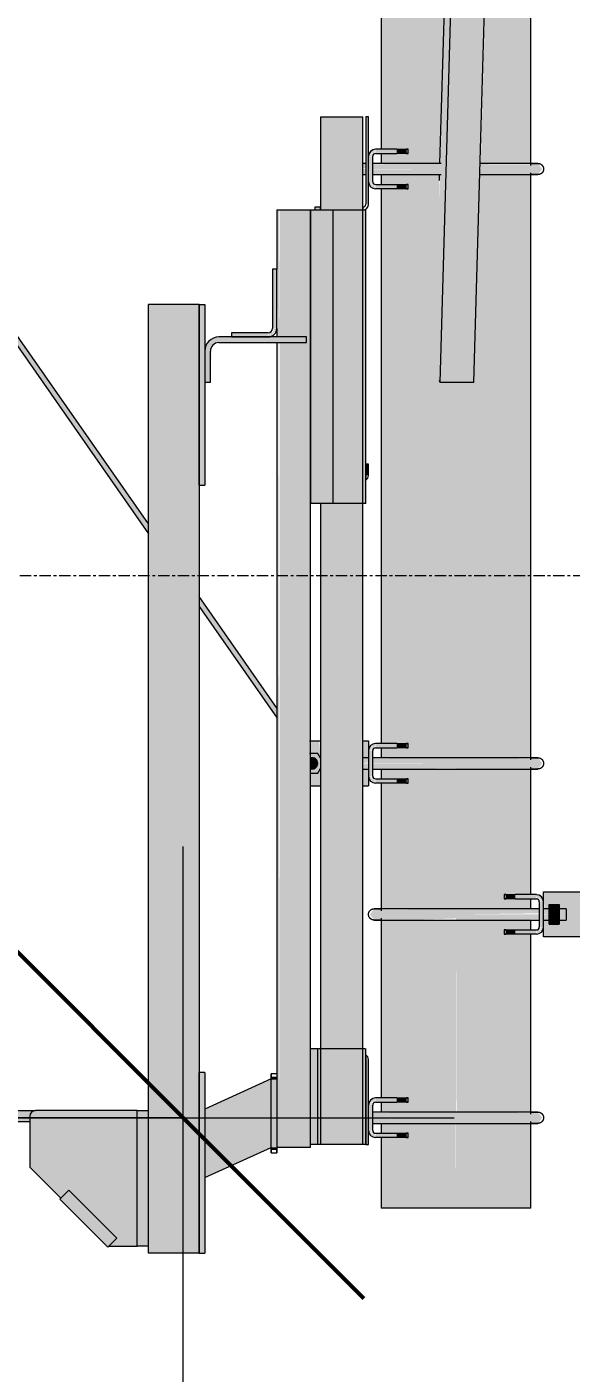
# Model space of a CAD drawing. Header units: inches. Extents: x -26493 to -10162, y -132 to 713.
# Drawn here: x -16314.5 to -16290.4, y 108.7 to 168.3 of the extents above; entities that cross this region are included whole.
import ezdxf

# ---------------------------------------------------------------- set-up
doc = ezdxf.new("R2010")
doc.units = ezdxf.units.IN
doc.header["$MEASUREMENT"] = 0
doc.linetypes.add('Grid Line 1_2_', pattern=[0.875, 0.5, -0.125, 0.125, -0.125])
for name, color, linetype, lineweight in [('A-ANNO-DIMS', 211, 'Continuous', 9), ('A-ANNO-DIMS-128', 211, 'Continuous', 9), ('A-FLOR-LEVL', 51, 'Continuous', 9), ('Q-SPCQ', 91, 'Continuous', 9)]:
    doc.layers.add(name, color=color, linetype=linetype, lineweight=lineweight)
doc.styles.add('Arial_2', font='arial.ttf', dxfattribs={"height": 11.802395})
doc.dimstyles.new('Linear_-_3_32__Arial', dxfattribs={"dimscale": 12, "dimtxt": 12, "dimasz": 1.333333, "dimexe": 1, "dimexo": 0.666667, "dimgap": 0.666667, "dimtad": 1, "dimdec": 0, "dimzin": 1, "dimdsep": 46, "dimlunit": 4, "dimtxsty": 'Arial_2', "dimblk1": 'OBLIQUE', "dimblk2": 'OBLIQUE', "dimsah": 1, "dimcen": 0.09, "dimdle": 1, "dimazin": 0, "dimtfac": 1, "dimtdec": 4, "dimtix": 1, "dimtmove": 0, "dimatfit": 3, "dimfxl": 1, "dimtvp": 1, "dimtfill": 1, "dimfrac": 2, "dimtolj": 1, "dimtzin": 0, "dimarcsym": 2})

# ---------------------------------------------------------------- blocks, each defined once
blk = doc.blocks.new('Basketball_Backstop-Performance_Sports_Systems-3103-Ceiling_Hung - 27_-0_ to 27_-11 7_8_-652462-Section 1')
at = {"layer": 'Q-SPCQ'}
h = blk.add_hatch(color=256, dxfattribs=at)
h.paths.add_polyline_path([(-21257.297, 116), (-21254.428, 116), (-21254.447, 119.75), (-21257.74, 119.75), (-21257.74, 119.312), (-21256.62, 119.312), (-21256.62, 119.125), (-21257.74, 119.125), (-21257.74, 116), (-21257.627, 116)], flags=0)
h.paths.add_polyline_path([(-21256.62, 120.25), (-21254.428, 120.25), (-21254.428, 128.759), (-21257.74, 128.75), (-21257.74, 120.875), (-21256.62, 120.875), (-21256.62, 120.687), (-21257.74, 120.687), (-21257.74, 120.25), (-21256.699, 120.25)], flags=0)
h.paths.add_polyline_path([(-21256.898, 129.222), (-21256.084, 129.245), (-21254.428, 129.25), (-21254.428, 135.437), (-21257.74, 135.437), (-21257.74, 135), (-21256.62, 135), (-21256.62, 134.812), (-21257.74, 134.812), (-21257.74, 129.241), (-21256.919, 129.223)], flags=0)
h.paths.add_polyline_path([(-21257.641, 135.937), (-21254.428, 135.937), (-21254.428, 152.543), (-21255.136, 152.543), (-21255.161, 152.633), (-21255.161, 161.75), (-21257.74, 161.75), (-21257.74, 161.312), (-21256.62, 161.312), (-21256.62, 161.125), (-21257.74, 161.125), (-21257.74, 136.562), (-21256.62, 136.562), (-21256.62, 136.375), (-21257.74, 136.375), (-21257.74, 135.937)], flags=0)
h.paths.add_polyline_path([(-21257.389, 162.25), (-21255.14, 162.25), (-21254.428, 187.186), (-21254.428, 224.759), (-21257.74, 224.75), (-21257.74, 162.875), (-21256.62, 162.875), (-21256.62, 162.687), (-21257.74, 162.687), (-21257.74, 162.25), (-21257.627, 162.25)], flags=0)
h.paths.add_polyline_path([(-21256.898, 225.222), (-21255.813, 225.244), (-21254.428, 225.25), (-21254.428, 281.375), (-21257.74, 281.375), (-21257.702, 225.241), (-21256.919, 225.223)], flags=0)
h = blk.add_hatch(color=256, dxfattribs=at)
h.paths.add_polyline_path([(-21254.428, 116), (-21251.115, 116), (-21251.118, 119.759), (-21253.57, 119.768), (-21254.428, 119.75), (-21254.428, 118.566)], flags=0)
h.paths.add_polyline_path([(-21251.957, 120.222), (-21251.115, 120.241), (-21251.124, 128.125), (-21252.236, 128.125), (-21252.224, 128.312), (-21251.115, 128.312), (-21251.124, 128.75), (-21254.428, 128.75), (-21254.406, 120.241), (-21252.086, 120.231)], flags=0)
h.paths.add_polyline_path([(-21254.428, 129.25), (-21251.115, 129.25), (-21251.125, 129.687), (-21252.236, 129.687), (-21252.224, 129.875), (-21251.115, 129.875), (-21251.129, 135.446), (-21253.57, 135.455), (-21254.428, 135.437), (-21254.428, 132.633)], flags=0)
h.paths.add_polyline_path([(-21251.957, 135.91), (-21251.115, 135.928), (-21251.147, 161.758), (-21253.379, 161.757), (-21253.642, 152.543), (-21254.428, 152.543), (-21254.428, 135.929), (-21252.086, 135.919)], flags=0)
h.paths.add_polyline_path([(-21251.957, 162.222), (-21251.115, 162.241), (-21251.115, 224.125), (-21251.598, 224.125), (-21253.333, 162.242), (-21252.086, 162.231)], flags=0)
h.paths.add_polyline_path([(-21254.428, 187.186), (-21253.355, 224.75), (-21254.428, 224.75), (-21254.428, 207.653)], flags=0)
h.paths.add_polyline_path([(-21251.593, 224.312), (-21251.115, 224.312), (-21251.115, 224.75), (-21251.58, 224.75)], flags=0)
h.paths.add_polyline_path([(-21251.566, 225.25), (-21251.115, 225.25), (-21251.115, 225.687), (-21251.553, 225.687), (-21251.559, 225.483)], flags=0)
h.paths.add_polyline_path([(-21254.428, 225.25), (-21253.341, 225.25), (-21251.807, 279.687), (-21251.865, 279.687), (-21251.865, 280.937), (-21252.294, 280.937), (-21252.294, 281.375), (-21254.428, 281.375), (-21254.428, 226.408)], flags=0)
h.paths.add_polyline_path([(-21251.19, 225.875), (-21251.115, 225.875), (-21251.115, 241.022), (-21251.548, 225.875), (-21251.228, 225.875)], flags=0)
for points in [[(-21253.642, 152.543), (-21249.976, 280.918), (-21250.992, 280.918), (-21251.049, 279.687), (-21251.505, 279.687), (-21255.136, 152.543)], [(-21255.136, 152.543), (-21251.541, 279.687), (-21251.786, 279.687), (-21255.161, 160.765), (-21255.161, 152.633)], [(-21258.57, 162.437), (-21258.57, 162.437), (-21258.585, 164.313)], [(-21256.803, 162.687), (-21256.62, 162.687), (-21256.62, 162.875), (-21257.053, 162.875), (-21257.053, 162.687), (-21256.923, 162.687)], [(-21251.937, 162), (-21250.612, 162), (-21250.765, 162.2), (-21253.366, 162.217), (-21253.333, 162), (-21252.224, 162)], [(-21250.796, 161.75), (-21250.765, 161.798), (-21250.612, 162), (-21253.372, 162), (-21253.379, 161.761), (-21251.557, 161.75), (-21250.842, 161.752)], [(-21256.803, 161.125), (-21256.62, 161.125), (-21256.62, 161.312), (-21257.053, 161.312), (-21257.053, 161.125), (-21256.923, 161.125)], [(-21260.99, 118.688), (-21260.99, 160.188), (-21262.24, 160.188), (-21262.24, 154.563), (-21261.053, 154.563), (-21261.053, 154.313), (-21262.24, 154.313), (-21262.24, 118.688), (-21261.907, 118.688)], [(-21260.99, 118.688), (-21260.865, 118.688), (-21260.902, 160.188), (-21260.99, 160.188), (-21260.99, 123.255)], [(-21260.74, 147.188), (-21260.615, 147.188), (-21260.615, 160.188), (-21260.865, 160.188), (-21260.832, 147.188), (-21260.792, 147.188)], [(-21259.865, 147.188), (-21259.865, 160.188), (-21260.615, 160.188), (-21260.615, 147.188)], [(-21259.865, 147.188), (-21259.49, 147.188), (-21259.49, 160.188), (-21259.865, 160.188), (-21259.865, 147.871)], [(-21265.803, 114), (-21265.803, 156), (-21268.053, 156), (-21268.053, 114), (-21266.749, 114)], [(-21265.803, 148), (-21265.553, 148), (-21265.553, 156), (-21265.803, 156), (-21265.803, 151.388)], [(-21265.553, 152.563), (-21265.303, 152.563), (-21265.253, 154.125), (-21265.115, 154.262), (-21264.928, 154.313), (-21261.053, 154.313), (-21261.053, 154.563), (-21265.09, 154.541), (-21265.37, 154.379), (-21265.532, 154.099), (-21265.553, 153.938), (-21265.553, 152.675)], [(-21258.303, 148.438), (-21258.303, 148.938), (-21258.428, 148.938), (-21258.428, 148.438)], [(-21256.803, 136.375), (-21256.62, 136.375), (-21256.62, 136.562), (-21257.053, 136.562), (-21257.053, 136.375), (-21256.923, 136.375)], [(-21260.55, 135.25), (-21260.428, 135.462), (-21260.437, 135.929), (-21260.55, 136.125), (-21260.865, 136.125), (-21260.865, 135.929), (-21260.678, 135.904), (-21260.561, 135.752), (-21260.586, 135.562), (-21260.738, 135.446), (-21260.865, 135.391), (-21260.865, 135.25)], [(-21260.738, 135.446), (-21260.586, 135.562), (-21260.586, 135.812), (-21260.738, 135.929), (-21260.865, 135.921), (-21260.865, 135.446)], [(-21251.046, 135.687), (-21250.612, 135.687), (-21250.765, 135.888), (-21253.333, 135.929), (-21254.428, 135.904), (-21254.428, 135.687), (-21251.072, 135.687)], [(-21250.796, 135.438), (-21250.765, 135.486), (-21250.612, 135.687), (-21254.428, 135.687), (-21254.428, 135.446), (-21251.039, 135.447), (-21250.842, 135.439)], [(-21256.803, 134.812), (-21256.62, 134.812), (-21256.62, 135), (-21257.053, 135), (-21257.053, 134.812), (-21256.923, 134.812)], [(-21247.382, 128), (-21247.178, 128), (-21247.178, 130), (-21250.553, 130), (-21250.512, 129.25), (-21250.303, 129.25), (-21250.303, 129.437), (-21249.865, 129.437), (-21249.865, 129.25), (-21249.553, 129.217), (-21249.553, 128.75), (-21249.865, 128.75), (-21249.865, 128.562), (-21250.303, 128.562), (-21250.303, 128.75), (-21250.553, 128.75), (-21250.553, 128), (-21249.553, 128)], [(-21252.156, 129.687), (-21251.803, 129.687), (-21251.803, 129.875), (-21252.236, 129.875), (-21252.224, 129.687)], [(-21249.865, 129), (-21249.865, 129.437), (-21250.303, 129.437), (-21250.303, 129)], [(-21255.753, 129), (-21254.428, 129), (-21254.428, 129.241), (-21258.091, 129.2), (-21258.244, 129), (-21256.336, 129)], [(-21258.06, 128.75), (-21256.535, 128.751), (-21254.428, 128.823), (-21254.428, 129), (-21258.244, 129), (-21258.091, 128.798), (-21258.014, 128.767)], [(-21249.865, 128.562), (-21249.865, 129), (-21250.303, 129), (-21250.303, 128.562)], [(-21252.156, 128.125), (-21251.803, 128.125), (-21251.803, 128.312), (-21252.236, 128.312), (-21252.224, 128.125)], [(-21260.553, 118.813), (-21260.553, 123.063), (-21260.865, 123.063), (-21260.865, 118.813)], [(-21260.517, 118.813), (-21259.49, 118.813), (-21259.49, 123.063), (-21260.517, 123.063), (-21260.553, 122.688), (-21260.553, 118.813)], [(-21258.464, 118.813), (-21258.428, 118.813), (-21258.464, 123.063), (-21259.49, 123.063), (-21259.486, 118.813), (-21258.57, 118.813)], [(-21258.428, 118.813), (-21258.303, 118.813), (-21258.303, 122.563), (-21258.428, 122.563), (-21258.428, 119.739)], [(-21265.803, 114), (-21265.553, 114), (-21265.553, 122), (-21265.803, 122), (-21265.803, 118.566)], [(-21265.553, 117.353), (-21262.615, 118.688), (-21262.615, 121.719), (-21265.553, 120.384), (-21265.553, 118.566)], [(-21262.615, 121.688), (-21262.365, 121.688), (-21262.365, 121.813), (-21262.615, 121.813), (-21262.615, 121.752)], [(-21262.365, 118.688), (-21262.393, 121.688), (-21262.615, 121.688), (-21262.615, 118.688)], [(-21256.803, 120.687), (-21256.62, 120.687), (-21256.62, 120.875), (-21257.053, 120.875), (-21257.053, 120.687), (-21256.923, 120.687)], [(-21273.553, 119.812), (-21273.303, 119.812), (-21273.303, 120.062), (-21273.053, 120.312), (-21274.074, 120.257), (-21274.074, 119.812), (-21273.771, 119.812)], [(-21269.449, 114.312), (-21268.553, 114.312), (-21268.553, 120.312), (-21273.118, 120.304), (-21273.303, 120.062), (-21273.303, 117.812), (-21271.924, 116.434), (-21271.571, 116.787), (-21269.449, 114.666), (-21269.803, 114.312)], [(-21268.553, 114.312), (-21268.053, 114.312), (-21268.053, 120.312), (-21268.553, 120.312), (-21268.553, 115.5)], [(-21258.115, 120), (-21254.428, 120), (-21254.428, 120.25), (-21258.115, 120.207), (-21258.115, 120.049)], [(-21254.428, 119.75), (-21254.428, 120), (-21258.115, 119.984), (-21258.115, 119.75), (-21257.066, 119.75)], [(-21253.938, 120), (-21250.612, 120), (-21250.765, 120.2), (-21253.333, 120.242), (-21254.428, 120.217), (-21254.428, 120)], [(-21250.796, 119.75), (-21250.765, 119.798), (-21250.612, 120), (-21254.428, 120), (-21254.428, 119.759), (-21251.039, 119.759), (-21250.842, 119.752)], [(-21256.803, 119.125), (-21256.62, 119.125), (-21256.62, 119.312), (-21257.053, 119.312), (-21257.053, 119.125), (-21256.923, 119.125)], [(-21262.365, 118.563), (-21262.365, 118.688), (-21262.615, 118.688), (-21262.615, 118.563)], [(-21269.847, 114.268), (-21269.449, 114.666), (-21271.59, 116.767), (-21271.968, 116.39), (-21271.59, 116.012)]]:
    blk.add_hatch(color=256, dxfattribs=at).paths.add_polyline_path(points, flags=0)
h = blk.add_hatch(color=256, dxfattribs=at)
h.paths.add_polyline_path([(-21262.365, 137.708), (-21262.365, 138.144), (-21265.803, 143.001), (-21265.803, 142.632), (-21265.369, 142.01)], flags=0)
h.paths.add_polyline_path([(-21268.053, 145.856), (-21268.053, 146.292), (-21311.662, 208.704), (-21311.822, 208.559), (-21271.59, 150.924)], flags=0)
h.paths.add_polyline_path([(-21312.678, 209.967), (-21312.595, 210.103), (-21312.628, 210.052), (-21312.676, 209.97)], flags=0)
h = blk.add_hatch(color=256, dxfattribs=at)
h.paths.add_polyline_path([(-21260.553, 160.188), (-21260.428, 160.188), (-21260.428, 160.313), (-21260.678, 160.313), (-21260.678, 160.188), (-21260.615, 160.188)], flags=0)
h.paths.add_polyline_path([(-21258.428, 160.438), (-21258.303, 160.438), (-21258.303, 164.313), (-21258.428, 164.313), (-21258.428, 160.765)], flags=0)
h = blk.add_hatch(color=256, dxfattribs=at)
h.paths.add_polyline_path([(-21259.49, 123.063), (-21259.49, 147.188), (-21260.428, 147.188), (-21260.396, 123.063), (-21259.513, 123.063)], flags=0)
h.paths.add_polyline_path([(-21260.396, 164.313), (-21260.428, 164.313), (-21260.424, 160.765)], flags=0)
h.paths.add_polyline_path([(-21259.711, 160.188), (-21259.49, 160.188), (-21259.49, 164.313), (-21260.396, 164.313), (-21260.387, 160.188), (-21259.733, 160.188)], flags=0)
h = blk.add_hatch(color=256, dxfattribs=at)
h.paths.add_polyline_path([(-21259.49, 123.063), (-21258.553, 123.063), (-21258.585, 147.188), (-21259.49, 147.188), (-21259.49, 123.255)], flags=0)
h.paths.add_polyline_path([(-21259.49, 160.188), (-21258.553, 160.188), (-21258.585, 164.313), (-21259.49, 164.313), (-21259.49, 160.765)], flags=0)
h = blk.add_hatch(color=256, dxfattribs=at)
h.paths.add_polyline_path([(-21257.99, 161.125), (-21258.023, 161.317), (-21258.071, 161.136)], flags=0)
h.paths.add_polyline_path([(-21257.053, 161.125), (-21257.066, 161.312), (-21257.99, 161.312), (-21257.99, 161.125), (-21257.066, 161.125)], flags=0)
h.paths.add_polyline_path([(-21258.292, 161.357), (-21258.111, 161.405), (-21258.303, 161.437)], flags=0)
h.paths.add_polyline_path([(-21258.261, 161.281), (-21258.099, 161.375), (-21258.292, 161.357)], flags=0)
h.paths.add_polyline_path([(-21258.211, 161.217), (-21258.079, 161.349), (-21258.261, 161.281)], flags=0)
h.paths.add_polyline_path([(-21258.071, 161.136), (-21258.053, 161.329), (-21258.211, 161.217), (-21258.147, 161.167)], flags=0)
h.paths.add_polyline_path([(-21258.303, 162.562), (-21258.111, 162.595), (-21258.292, 162.643)], flags=0)
h.paths.add_polyline_path([(-21258.303, 161.437), (-21258.115, 161.437), (-21258.115, 162.562), (-21258.303, 162.562)], flags=0)
h.paths.add_polyline_path([(-21258.099, 162.625), (-21258.261, 162.719), (-21258.292, 162.643)], flags=0)
h.paths.add_polyline_path([(-21258.079, 162.651), (-21258.211, 162.783), (-21258.261, 162.719)], flags=0)
h.paths.add_polyline_path([(-21258.071, 162.864), (-21258.023, 162.683), (-21257.99, 162.875)], flags=0)
h.paths.add_polyline_path([(-21258.053, 162.671), (-21258.071, 162.864), (-21258.211, 162.783)], flags=0)
h.paths.add_polyline_path([(-21257.066, 162.687), (-21257.053, 162.687), (-21257.066, 162.875), (-21257.99, 162.875), (-21257.99, 162.687)], flags=0)
h = blk.add_hatch(color=256, dxfattribs=at)
h.paths.add_polyline_path([(-21255.102, 162), (-21255.136, 162.25), (-21258.115, 162.207), (-21258.115, 162), (-21255.136, 162)], flags=0)
h.paths.add_polyline_path([(-21258.553, 162), (-21258.428, 162.053), (-21258.428, 162.25), (-21258.553, 162.21), (-21258.553, 162.055)], flags=0)
h = blk.add_hatch(color=256, dxfattribs=at)
h.paths.add_polyline_path([(-21255.125, 161.75), (-21255.105, 161.875), (-21255.136, 162), (-21258.115, 161.984), (-21258.115, 161.75), (-21255.136, 161.75)], flags=0)
h.paths.add_polyline_path([(-21258.428, 161.75), (-21258.428, 162), (-21258.553, 161.99), (-21258.553, 161.75)], flags=0)
h = blk.add_hatch(color=256, dxfattribs=at)
h.paths.add_polyline_path([(-21262.24, 118.688), (-21262.299, 154.313), (-21262.365, 154.313), (-21262.329, 118.688), (-21262.273, 118.688)], flags=0)
h.paths.add_polyline_path([(-21262.299, 154.563), (-21262.24, 154.563), (-21262.273, 160.188), (-21262.365, 160.188), (-21262.325, 154.563), (-21262.303, 154.563)], flags=0)
h = blk.add_hatch(color=256, dxfattribs=at)
h.paths.add_polyline_path([(-21258.464, 147.188), (-21258.428, 147.188), (-21258.428, 148.221)], flags=0)
h.paths.add_polyline_path([(-21259.49, 147.188), (-21258.464, 147.188), (-21258.428, 149.043), (-21258.464, 160.188), (-21259.49, 160.188), (-21259.49, 147.871)], flags=0)
h = blk.add_hatch(color=256, dxfattribs=at)
h.paths.add_polyline_path([(-21262.416, 154.75), (-21262.378, 154.84), (-21262.578, 154.844)], flags=0)
h.paths.add_polyline_path([(-21262.475, 154.672), (-21262.416, 154.75), (-21262.608, 154.805)], flags=0)
h.paths.add_polyline_path([(-21262.643, 154.575), (-21262.475, 154.672), (-21262.647, 154.775)], flags=0)
h.paths.add_polyline_path([(-21262.74, 154.563), (-21262.643, 154.575), (-21262.692, 154.756)], flags=0)
h.paths.add_polyline_path([(-21264.365, 154.563), (-21262.74, 154.563), (-21262.74, 154.75), (-21264.365, 154.75)], flags=0)
h.paths.add_polyline_path([(-21262.378, 154.84), (-21262.365, 154.938), (-21262.559, 154.889)], flags=0)
h.paths.add_polyline_path([(-21262.365, 154.938), (-21262.365, 157.563), (-21262.553, 157.563), (-21262.553, 154.938)], flags=0)
h = blk.add_hatch(color=256, dxfattribs=at)
h.paths.add_polyline_path([(-21260.55, 134.687), (-21260.428, 134.687), (-21260.442, 135.437), (-21260.586, 135.25), (-21260.865, 135.25), (-21260.865, 134.687), (-21260.586, 134.687)], flags=0)
h.paths.add_polyline_path([(-21258.553, 134.687), (-21258.303, 134.687), (-21258.303, 135.437), (-21258.553, 135.437), (-21258.553, 135.044)], flags=0)
h.paths.add_polyline_path([(-21260.586, 135.562), (-21260.561, 135.752), (-21260.586, 135.687), (-21260.586, 135.617)], flags=0)
h.paths.add_polyline_path([(-21260.428, 135.913), (-21260.485, 136.687), (-21260.865, 136.687), (-21260.865, 136.125), (-21260.55, 136.125), (-21260.442, 135.937)], flags=0)
h.paths.add_polyline_path([(-21258.303, 135.937), (-21258.303, 136.687), (-21258.553, 136.687), (-21258.553, 135.937)], flags=0)
h = blk.add_hatch(color=256, dxfattribs=at)
h.paths.add_polyline_path([(-21257.99, 134.812), (-21258.023, 135.004), (-21258.071, 134.823)], flags=0)
h.paths.add_polyline_path([(-21257.053, 134.812), (-21257.066, 135), (-21257.99, 135), (-21257.99, 134.812), (-21257.066, 134.812)], flags=0)
h.paths.add_polyline_path([(-21258.292, 135.044), (-21258.111, 135.093), (-21258.303, 135.125)], flags=0)
h.paths.add_polyline_path([(-21258.261, 134.969), (-21258.099, 135.062), (-21258.292, 135.044)], flags=0)
h.paths.add_polyline_path([(-21258.211, 134.904), (-21258.079, 135.037), (-21258.261, 134.969)], flags=0)
h.paths.add_polyline_path([(-21258.071, 134.823), (-21258.053, 135.017), (-21258.211, 134.904), (-21258.147, 134.854)], flags=0)
h.paths.add_polyline_path([(-21258.303, 136.25), (-21258.111, 136.282), (-21258.292, 136.331)], flags=0)
h.paths.add_polyline_path([(-21258.303, 135.125), (-21258.115, 135.125), (-21258.115, 136.25), (-21258.303, 136.25)], flags=0)
h.paths.add_polyline_path([(-21258.099, 136.312), (-21258.261, 136.406), (-21258.292, 136.331)], flags=0)
h.paths.add_polyline_path([(-21258.079, 136.338), (-21258.211, 136.471), (-21258.261, 136.406)], flags=0)
h.paths.add_polyline_path([(-21258.071, 136.552), (-21258.023, 136.371), (-21257.99, 136.562)], flags=0)
h.paths.add_polyline_path([(-21258.053, 136.358), (-21258.071, 136.552), (-21258.211, 136.471)], flags=0)
h.paths.add_polyline_path([(-21257.053, 136.375), (-21257.066, 136.562), (-21257.99, 136.562), (-21257.99, 136.375), (-21257.066, 136.375)], flags=0)
h = blk.add_hatch(color=256, dxfattribs=at)
h.paths.add_polyline_path([(-21258.553, 135.687), (-21258.303, 135.739), (-21258.303, 135.937), (-21258.553, 135.898), (-21258.553, 135.742)], flags=0)
h.paths.add_polyline_path([(-21257.066, 135.687), (-21254.428, 135.687), (-21254.428, 135.937), (-21258.115, 135.894), (-21258.115, 135.687)], flags=0)
h = blk.add_hatch(color=256, dxfattribs=at)
h.paths.add_polyline_path([(-21258.553, 135.437), (-21258.303, 135.471), (-21258.303, 135.687), (-21258.553, 135.678), (-21258.553, 135.445)], flags=0)
h.paths.add_polyline_path([(-21257.066, 135.437), (-21254.428, 135.471), (-21254.428, 135.687), (-21258.115, 135.672), (-21258.115, 135.437)], flags=0)
h = blk.add_hatch(color=256, dxfattribs=at)
h.paths.add_polyline_path([(-21250.865, 128.125), (-21250.784, 128.136), (-21250.833, 128.317)], flags=0)
h.paths.add_polyline_path([(-21250.865, 128.125), (-21250.865, 128.312), (-21251.803, 128.312), (-21251.803, 128.125)], flags=0)
h.paths.add_polyline_path([(-21250.563, 128.357), (-21250.553, 128.437), (-21250.745, 128.405)], flags=0)
h.paths.add_polyline_path([(-21250.595, 128.281), (-21250.563, 128.357), (-21250.757, 128.375)], flags=0)
h.paths.add_polyline_path([(-21250.644, 128.217), (-21250.595, 128.281), (-21250.777, 128.349)], flags=0)
h.paths.add_polyline_path([(-21250.784, 128.136), (-21250.644, 128.217), (-21250.803, 128.329)], flags=0)
h.paths.add_polyline_path([(-21250.553, 129.562), (-21250.563, 129.643), (-21250.745, 129.595)], flags=0)
h.paths.add_polyline_path([(-21250.74, 128.437), (-21250.553, 128.437), (-21250.553, 129.562), (-21250.74, 129.562)], flags=0)
h.paths.add_polyline_path([(-21250.757, 129.625), (-21250.563, 129.643), (-21250.595, 129.719)], flags=0)
h.paths.add_polyline_path([(-21250.777, 129.651), (-21250.595, 129.719), (-21250.644, 129.783)], flags=0)
h.paths.add_polyline_path([(-21250.784, 129.864), (-21250.865, 129.875), (-21250.833, 129.683)], flags=0)
h.paths.add_polyline_path([(-21250.803, 129.671), (-21250.644, 129.783), (-21250.784, 129.864)], flags=0)
h.paths.add_polyline_path([(-21250.865, 129.687), (-21250.865, 129.875), (-21251.803, 129.875), (-21251.803, 129.687)], flags=0)
h = blk.add_hatch(color=256, dxfattribs=at)
h.paths.add_polyline_path([(-21254.428, 129), (-21250.74, 129.049), (-21250.74, 129.25), (-21254.428, 129.217), (-21254.428, 129.065)], flags=0)
h.paths.add_polyline_path([(-21249.865, 129), (-21249.553, 129), (-21249.553, 129.25), (-21249.865, 129.214), (-21249.865, 129.061)], flags=0)
h.paths.add_polyline_path([(-21250.303, 129), (-21250.303, 129.25), (-21250.553, 129.208), (-21250.553, 129)], flags=0)
h = blk.add_hatch(color=256, dxfattribs=at)
h.paths.add_polyline_path([(-21250.303, 128.75), (-21250.303, 129), (-21250.553, 128.987), (-21250.553, 128.75)], flags=0)
h.paths.add_polyline_path([(-21249.803, 128.75), (-21249.553, 128.783), (-21249.553, 129), (-21249.865, 128.996), (-21249.865, 128.75)], flags=0)
h.paths.add_polyline_path([(-21252.224, 128.75), (-21250.74, 128.783), (-21250.74, 129), (-21254.428, 129), (-21254.428, 128.75)], flags=0)
h = blk.add_hatch(color=256, dxfattribs=at)
h.paths.add_polyline_path([(-21257.99, 119.125), (-21257.053, 119.125), (-21257.066, 119.312), (-21257.99, 119.312)], flags=0)
h.paths.add_polyline_path([(-21257.99, 119.125), (-21258.023, 119.317), (-21258.071, 119.136)], flags=0)
h.paths.add_polyline_path([(-21258.292, 119.357), (-21258.111, 119.405), (-21258.303, 119.437)], flags=0)
h.paths.add_polyline_path([(-21258.261, 119.281), (-21258.099, 119.375), (-21258.276, 119.317)], flags=0)
h.paths.add_polyline_path([(-21258.211, 119.217), (-21258.079, 119.349), (-21258.261, 119.281)], flags=0)
h.paths.add_polyline_path([(-21258.071, 119.136), (-21258.053, 119.329), (-21258.211, 119.217), (-21258.147, 119.167)], flags=0)
h.paths.add_polyline_path([(-21258.303, 120.562), (-21258.111, 120.595), (-21258.292, 120.643)], flags=0)
h.paths.add_polyline_path([(-21258.303, 119.437), (-21258.115, 119.437), (-21258.115, 120.562), (-21258.303, 120.562), (-21258.303, 119.739)], flags=0)
h.paths.add_polyline_path([(-21258.099, 120.625), (-21258.276, 120.683), (-21258.276, 120.642)], flags=0)
h.paths.add_polyline_path([(-21258.079, 120.651), (-21258.211, 120.783), (-21258.261, 120.719)], flags=0)
h.paths.add_polyline_path([(-21258.071, 120.864), (-21258.023, 120.683), (-21257.99, 120.875)], flags=0)
h.paths.add_polyline_path([(-21258.053, 120.671), (-21258.071, 120.864), (-21258.211, 120.783)], flags=0)
h.paths.add_polyline_path([(-21257.99, 120.687), (-21257.053, 120.687), (-21257.066, 120.875), (-21257.99, 120.875)], flags=0)
for p, q in [((-21253.642, 152.543), (-21249.976, 280.918)), ((-21255.14, 162.241), (-21251.786, 279.687)), ((-21255.136, 152.543), (-21251.505, 279.687)), ((-21257.74, 224.828), (-21257.74, 162.875)), ((-21251.115, 162.161), (-21251.115, 224.125)), ((-21311.842, 208.589), (-21268.053, 145.856)), ((-21268.053, 146.292), (-21311.631, 208.723)), ((-21260.428, 164.313), (-21260.428, 160.188)), ((-21260.428, 164.313), (-21259.49, 164.313)), ((-21259.49, 164.313), (-21258.553, 164.313)), ((-21258.553, 118.813), (-21258.553, 164.313)), ((-21258.303, 164.313), (-21258.428, 164.313)), ((-21258.428, 164.313), (-21258.428, 160.438)), ((-21258.303, 160.438), (-21258.303, 164.313)), ((-21257.053, 162.875), (-21257.99, 162.875)), ((-21257.053, 162.875), (-21256.553, 162.875)), ((-21256.553, 162.875), (-21256.627, 162.875)), ((-21256.553, 162.687), (-21256.553, 162.875)), ((-21256.553, 162.687), (-21256.553, 162.875)), ((-21258.428, 162.25), (-21258.553, 162.25)), ((-21258.115, 161.437), (-21258.115, 162.562)), ((-21255.08, 162.25), (-21258.115, 162.25)), ((-21257.99, 162.687), (-21257.053, 162.687)), ((-21257.74, 162.687), (-21257.74, 162.233)), ((-21256.553, 162.687), (-21257.053, 162.687)), ((-21256.627, 162.687), (-21256.553, 162.687)), ((-21258.565, 161.75), (-21258.428, 161.75)), ((-21258.115, 161.75), (-21255.08, 161.75)), ((-21257.74, 161.759), (-21257.74, 161.312)), ((-21255.161, 161.497), (-21255.154, 161.762)), ((-21251.115, 135.849), (-21251.115, 161.828)), ((-21257.99, 161.312), (-21257.053, 161.312)), ((-21257.053, 161.125), (-21257.99, 161.125)), ((-21257.74, 161.125), (-21257.74, 136.562)), ((-21257.053, 161.312), (-21256.553, 161.312)), ((-21256.553, 161.125), (-21257.053, 161.125)), ((-21256.553, 161.312), (-21256.627, 161.312)), ((-21256.627, 161.125), (-21256.553, 161.125)), ((-21256.553, 161.125), (-21256.553, 161.312)), ((-21256.553, 161.125), (-21256.553, 161.312)), ((-21262.365, 160.188), (-21262.365, 157.563)), ((-21262.365, 160.188), (-21262.24, 160.188)), ((-21262.24, 160.188), (-21260.99, 160.188)), ((-21260.99, 160.188), (-21260.865, 160.188)), ((-21260.865, 160.188), (-21260.865, 147.188)), ((-21260.865, 160.188), (-21260.615, 160.188)), ((-21260.865, 123.063), (-21260.865, 160.188)), ((-21260.678, 160.313), (-21260.678, 160.188)), ((-21260.428, 160.313), (-21260.678, 160.313)), ((-21260.615, 160.188), (-21259.865, 160.188)), ((-21260.428, 160.188), (-21260.428, 160.313)), ((-21259.869, 160.188), (-21259.49, 160.188)), ((-21259.865, 147.188), (-21259.865, 160.188)), ((-21259.49, 160.188), (-21258.428, 160.188)), ((-21258.553, 160.313), (-21258.553, 160.188)), ((-21258.553, 160.188), (-21258.553, 160.313)), ((-21258.428, 147.188), (-21258.428, 160.188)), ((-21262.365, 157.563), (-21262.553, 157.563)), ((-21262.553, 157.563), (-21262.553, 154.938)), ((-21262.365, 154.938), (-21262.365, 157.563)), ((-21268.053, 114), (-21268.053, 156)), ((-21265.803, 156), (-21268.053, 156)), ((-21265.803, 156), (-21265.803, 114)), ((-21265.803, 148), (-21265.803, 156)), ((-21265.803, 156), (-21265.553, 156)), ((-21265.553, 156), (-21265.553, 148)), ((-21261.053, 154.563), (-21264.928, 154.563)), ((-21262.74, 154.75), (-21264.365, 154.75)), ((-21264.365, 154.75), (-21264.365, 154.563)), ((-21264.365, 154.563), (-21262.74, 154.563)), ((-21262.365, 154.938), (-21262.365, 154.563)), ((-21261.053, 154.313), (-21261.053, 154.563)), ((-21265.303, 152.563), (-21265.303, 153.938)), ((-21264.928, 154.313), (-21261.053, 154.313)), ((-21262.365, 154.313), (-21262.365, 118.688)), ((-21255.136, 152.543), (-21255.161, 152.633)), ((-21265.553, 152.563), (-21265.303, 152.563)), ((-21253.642, 152.543), (-21255.136, 152.543)), ((-21258.303, 148.938), (-21258.428, 148.938)), ((-21258.428, 148.938), (-21258.428, 148.438)), ((-21258.428, 148.221), (-21258.428, 148.438)), ((-21258.428, 148.438), (-21258.428, 148.221)), ((-21258.303, 148.438), (-21258.303, 148.938)), ((-21265.803, 148), (-21265.553, 148)), ((-21260.615, 147.188), (-21260.865, 147.188)), ((-21259.865, 147.188), (-21260.615, 147.188)), ((-21260.428, 147.188), (-21260.428, 118.813)), ((-21259.49, 147.188), (-21259.869, 147.188)), ((-21258.428, 147.188), (-21259.49, 147.188)), ((-21262.349, 138.12), (-21265.803, 143.069)), ((-21265.803, 142.632), (-21262.349, 137.684)), ((-21260.913, 136.687), (-21260.428, 136.687)), ((-21258.553, 136.687), (-21258.303, 136.687)), ((-21258.303, 136.687), (-21258.303, 136.25)), ((-21257.053, 136.562), (-21257.99, 136.562)), ((-21257.053, 136.562), (-21256.553, 136.562)), ((-21256.553, 136.562), (-21256.627, 136.562)), ((-21256.553, 136.375), (-21256.553, 136.562)), ((-21256.553, 136.375), (-21256.553, 136.562)), ((-21260.55, 136.125), (-21260.913, 136.125)), ((-21260.428, 135.913), (-21260.55, 136.125)), ((-21258.303, 135.937), (-21258.553, 135.937)), ((-21258.303, 136.25), (-21258.303, 135.125)), ((-21258.115, 135.125), (-21258.115, 136.25)), ((-21254.428, 135.937), (-21258.115, 135.937)), ((-21257.99, 136.375), (-21257.053, 136.375)), ((-21257.74, 136.375), (-21257.74, 135.921)), ((-21256.553, 136.375), (-21257.053, 136.375)), ((-21256.627, 136.375), (-21256.553, 136.375)), ((-21260.55, 135.25), (-21260.428, 135.462)), ((-21258.553, 135.437), (-21258.303, 135.437)), ((-21258.115, 135.437), (-21254.428, 135.437)), ((-21257.74, 135.446), (-21257.74, 135)), ((-21251.115, 129.875), (-21251.115, 135.515)), ((-21260.89, 135.25), (-21260.55, 135.25)), ((-21258.303, 135.125), (-21258.303, 134.687)), ((-21257.99, 135), (-21257.053, 135)), ((-21257.053, 134.812), (-21257.99, 134.812)), ((-21257.74, 134.812), (-21257.74, 129.161)), ((-21257.053, 135), (-21256.553, 135)), ((-21256.553, 134.812), (-21257.053, 134.812)), ((-21256.553, 135), (-21256.627, 135)), ((-21256.627, 134.812), (-21256.553, 134.812)), ((-21256.553, 134.812), (-21256.553, 135)), ((-21256.553, 134.812), (-21256.553, 135)), ((-21260.89, 134.687), (-21260.428, 134.687)), ((-21258.553, 134.687), (-21258.303, 134.687)), ((-21250.553, 129.562), (-21250.553, 130)), ((-21250.553, 130), (-21247.178, 130)), ((-21252.303, 129.875), (-21252.303, 129.687)), ((-21252.228, 129.875), (-21252.303, 129.875)), ((-21252.303, 129.875), (-21251.803, 129.875)), ((-21252.303, 129.875), (-21252.303, 129.687)), ((-21251.803, 129.687), (-21252.303, 129.687)), ((-21252.303, 129.687), (-21252.228, 129.687)), ((-21250.865, 129.875), (-21251.803, 129.875)), ((-21251.803, 129.687), (-21250.865, 129.687)), ((-21251.115, 129.233), (-21251.115, 129.687)), ((-21250.74, 129.562), (-21250.74, 128.437)), ((-21250.553, 128.437), (-21250.553, 129.562)), ((-21250.303, 129), (-21250.303, 129.437)), ((-21250.303, 129.437), (-21249.865, 129.437)), ((-21249.865, 129.437), (-21249.865, 129)), ((-21257.74, 128.828), (-21257.74, 120.911)), ((-21250.74, 129.25), (-21254.428, 129.25)), ((-21254.428, 128.75), (-21250.74, 128.75)), ((-21251.115, 128.312), (-21251.115, 128.759)), ((-21249.553, 129.25), (-21250.553, 129.25)), ((-21250.553, 128.75), (-21249.553, 128.75)), ((-21250.303, 128.562), (-21250.303, 129)), ((-21249.865, 129), (-21250.303, 129)), ((-21249.865, 129), (-21249.865, 128.562)), ((-21249.553, 129.25), (-21249.553, 129)), ((-21249.553, 129), (-21249.553, 128.75)), ((-21252.303, 128.312), (-21252.303, 128.125)), ((-21252.228, 128.312), (-21252.303, 128.312)), ((-21252.303, 128.312), (-21251.803, 128.312)), ((-21252.303, 128.312), (-21252.303, 128.125)), ((-21251.803, 128.312), (-21250.865, 128.312)), ((-21250.553, 128), (-21250.553, 128.437)), ((-21250.303, 128.562), (-21249.865, 128.562)), ((-21251.803, 128.125), (-21252.303, 128.125)), ((-21252.303, 128.125), (-21252.228, 128.125)), ((-21250.865, 128.125), (-21251.803, 128.125)), ((-21251.115, 120.161), (-21251.115, 128.125)), ((-21247.178, 128), (-21250.553, 128)), ((-21260.865, 123.063), (-21260.553, 123.063)), ((-21260.865, 118.813), (-21260.865, 123.063)), ((-21260.553, 118.813), (-21260.553, 123.063)), ((-21260.517, 123.063), (-21259.49, 123.063)), ((-21260.517, 123.063), (-21260.517, 123.063)), ((-21259.49, 123.063), (-21258.464, 123.063)), ((-21258.464, 123.063), (-21258.464, 123.063)), ((-21258.428, 118.813), (-21258.428, 123.063)), ((-21258.428, 122.779), (-21258.428, 123.063)), ((-21258.428, 122.779), (-21258.428, 122.563)), ((-21258.428, 122.563), (-21258.428, 122.779)), ((-21258.428, 122.563), (-21258.428, 118.813)), ((-21258.303, 118.813), (-21258.303, 122.563)), ((-21265.803, 114), (-21265.803, 122)), ((-21265.553, 122), (-21265.803, 122)), ((-21265.553, 122), (-21265.553, 114)), ((-21262.615, 121.719), (-21265.553, 120.384)), ((-21262.365, 121.938), (-21262.615, 121.938)), ((-21262.615, 121.938), (-21262.615, 121.813)), ((-21262.615, 121.688), (-21262.615, 121.938)), ((-21262.615, 118.688), (-21262.615, 121.688)), ((-21258.115, 119.437), (-21258.115, 120.562)), ((-21257.053, 120.875), (-21257.99, 120.875)), ((-21257.99, 120.687), (-21257.053, 120.687)), ((-21257.74, 120.687), (-21257.74, 120.233)), ((-21257.053, 120.875), (-21256.553, 120.875)), ((-21256.553, 120.687), (-21257.053, 120.687)), ((-21256.553, 120.875), (-21256.627, 120.875)), ((-21256.627, 120.687), (-21256.553, 120.687)), ((-21256.553, 120.687), (-21256.553, 120.875)), ((-21256.553, 120.687), (-21256.553, 120.875)), ((-21274.074, 120.312), (-21273.053, 120.312)), ((-21273.303, 119.812), (-21274.074, 119.812)), ((-21273.303, 120.062), (-21273.303, 117.812)), ((-21268.553, 120.312), (-21273.053, 120.312)), ((-21268.553, 120.312), (-21268.053, 120.312)), ((-21268.553, 114.312), (-21268.553, 120.312)), ((-21254.428, 120.25), (-21258.115, 120.25)), ((-21251.115, 116), (-21251.115, 119.828)), ((-21258.115, 119.75), (-21254.428, 119.75)), ((-21257.99, 119.312), (-21257.053, 119.312)), ((-21257.74, 119.759), (-21257.74, 119.312)), ((-21257.053, 119.312), (-21256.553, 119.312)), ((-21256.553, 119.312), (-21256.627, 119.312)), ((-21256.553, 119.125), (-21256.553, 119.312)), ((-21256.553, 119.125), (-21256.553, 119.312)), ((-21265.553, 117.353), (-21262.615, 118.688)), ((-21262.615, 118.438), (-21262.615, 118.688)), ((-21262.365, 118.688), (-21262.365, 118.438)), ((-21262.24, 118.688), (-21262.365, 118.688)), ((-21260.99, 118.688), (-21262.24, 118.688)), ((-21260.865, 118.688), (-21260.99, 118.688)), ((-21260.553, 118.813), (-21260.865, 118.813)), ((-21260.865, 118.688), (-21260.865, 118.813)), ((-21259.49, 118.813), (-21260.553, 118.813)), ((-21258.428, 118.813), (-21259.49, 118.813)), ((-21258.428, 118.813), (-21258.303, 118.813)), ((-21257.053, 119.125), (-21257.99, 119.125)), ((-21257.74, 119.125), (-21257.74, 116)), ((-21256.553, 119.125), (-21257.053, 119.125)), ((-21256.627, 119.125), (-21256.553, 119.125)), ((-21262.615, 118.563), (-21262.615, 118.438)), ((-21262.615, 118.438), (-21262.365, 118.438)), ((-21262.365, 118.438), (-21262.365, 118.563)), ((-21273.303, 117.812), (-21271.924, 116.434)), ((-21271.968, 116.39), (-21271.571, 116.787)), ((-21271.968, 116.39), (-21269.847, 114.268)), ((-21271.571, 116.787), (-21269.449, 114.666)), ((-21254.428, 116), (-21257.74, 116)), ((-21251.115, 116), (-21254.428, 116)), ((-21269.449, 114.666), (-21269.847, 114.268)), ((-21269.803, 114.312), (-21268.553, 114.312)), ((-21268.053, 114.312), (-21268.553, 114.312)), ((-21265.803, 114), (-21268.053, 114)), ((-21265.803, 114), (-21265.553, 114))]:
    blk.add_line(p, q, dxfattribs=at)
at = {"layer": 'Q-SPCQ', "flags": 128}
for points in [[(-21250.803, 162.25), (-21250.806, 162.25), (-21250.814, 162.25), (-21250.829, 162.25), (-21250.849, 162.25), (-21250.875, 162.25), (-21250.907, 162.25), (-21250.944, 162.25), (-21250.987, 162.25), (-21251.035, 162.25), (-21251.089, 162.25), (-21251.148, 162.25), (-21251.212, 162.25), (-21251.282, 162.25), (-21251.357, 162.25), (-21251.436, 162.25), (-21251.52, 162.25), (-21251.609, 162.25), (-21251.703, 162.25), (-21251.8, 162.25), (-21251.902, 162.25), (-21252.008, 162.25), (-21252.118, 162.25), (-21252.232, 162.25), (-21252.349, 162.25), (-21252.469, 162.25), (-21252.593, 162.25), (-21252.719, 162.25), (-21252.848, 162.25), (-21252.98, 162.25), (-21253.114, 162.25), (-21253.25, 162.25), (-21253.365, 162.25)], [(-21251.104, 162.25), (-21251.049, 162.25), (-21250.999, 162.25), (-21250.955, 162.25), (-21250.916, 162.25), (-21250.883, 162.25), (-21250.856, 162.25), (-21250.834, 162.25), (-21250.818, 162.25), (-21250.807, 162.25), (-21250.803, 162.25), (-21250.803, 162.25)], [(-21250.803, 162.25), (-21250.793, 162.25), (-21250.783, 162.249), (-21250.773, 162.248), (-21250.763, 162.247), (-21250.753, 162.245), (-21250.743, 162.243), (-21250.734, 162.24), (-21250.724, 162.237), (-21250.715, 162.234), (-21250.705, 162.23), (-21250.696, 162.226), (-21250.687, 162.222), (-21250.679, 162.217), (-21250.67, 162.212), (-21250.662, 162.206), (-21250.654, 162.201), (-21250.646, 162.194), (-21250.638, 162.188), (-21250.631, 162.181), (-21250.623, 162.174), (-21250.617, 162.167), (-21250.61, 162.159), (-21250.604, 162.151), (-21250.598, 162.143), (-21250.592, 162.135), (-21250.587, 162.127), (-21250.582, 162.118), (-21250.578, 162.109), (-21250.574, 162.1), (-21250.57, 162.091), (-21250.566, 162.081), (-21250.563, 162.072), (-21250.561, 162.062), (-21250.558, 162.052), (-21250.556, 162.042), (-21250.555, 162.033), (-21250.554, 162.023), (-21250.553, 162.013), (-21250.553, 162.003), (-21250.553, 162)], [(-21253.379, 161.75), (-21253.288, 161.75), (-21253.151, 161.75), (-21253.016, 161.75), (-21252.884, 161.75), (-21252.754, 161.75), (-21252.627, 161.75), (-21252.502, 161.75), (-21252.381, 161.75), (-21252.263, 161.75), (-21252.148, 161.75), (-21252.038, 161.75), (-21251.93, 161.75), (-21251.827, 161.75), (-21251.728, 161.75), (-21251.634, 161.75), (-21251.544, 161.75), (-21251.458, 161.75), (-21251.377, 161.75), (-21251.302, 161.75), (-21251.231, 161.75), (-21251.165, 161.75), (-21251.104, 161.75), (-21251.049, 161.75), (-21250.999, 161.75), (-21250.955, 161.75), (-21250.916, 161.75), (-21250.883, 161.75), (-21250.856, 161.75), (-21250.834, 161.75), (-21250.818, 161.75), (-21250.807, 161.75), (-21250.803, 161.75), (-21250.803, 161.75)], [(-21250.803, 161.75), (-21250.806, 161.75), (-21250.814, 161.75), (-21250.829, 161.75), (-21250.849, 161.75), (-21250.875, 161.75), (-21250.907, 161.75), (-21250.944, 161.75), (-21250.987, 161.75), (-21251.035, 161.75), (-21251.089, 161.75)], [(-21250.553, 162), (-21250.553, 161.99), (-21250.554, 161.98), (-21250.555, 161.97), (-21250.556, 161.96), (-21250.558, 161.95), (-21250.56, 161.941), (-21250.563, 161.931), (-21250.566, 161.921), (-21250.569, 161.912), (-21250.573, 161.903), (-21250.577, 161.894), (-21250.581, 161.885), (-21250.586, 161.876), (-21250.591, 161.867), (-21250.596, 161.859), (-21250.602, 161.851), (-21250.608, 161.843), (-21250.615, 161.835), (-21250.622, 161.828), (-21250.629, 161.821), (-21250.636, 161.814), (-21250.644, 161.807), (-21250.651, 161.801), (-21250.659, 161.795), (-21250.668, 161.79), (-21250.676, 161.784), (-21250.685, 161.78), (-21250.694, 161.775), (-21250.703, 161.771), (-21250.712, 161.767), (-21250.722, 161.764), (-21250.731, 161.76), (-21250.741, 161.758), (-21250.751, 161.756), (-21250.76, 161.754), (-21250.77, 161.752), (-21250.78, 161.751), (-21250.79, 161.75), (-21250.8, 161.75), (-21250.803, 161.75)], [(-21250.803, 135.937), (-21250.806, 135.937), (-21250.814, 135.937), (-21250.829, 135.937), (-21250.849, 135.937), (-21250.875, 135.937), (-21250.907, 135.937), (-21250.944, 135.937), (-21250.987, 135.937), (-21251.035, 135.937), (-21251.089, 135.937), (-21251.148, 135.937), (-21251.212, 135.937), (-21251.282, 135.937), (-21251.357, 135.937), (-21251.436, 135.937), (-21251.52, 135.937), (-21251.609, 135.937), (-21251.703, 135.937), (-21251.8, 135.937), (-21251.902, 135.937), (-21252.008, 135.937), (-21252.118, 135.937), (-21252.232, 135.937), (-21252.349, 135.937), (-21252.469, 135.937), (-21252.593, 135.937), (-21252.719, 135.937), (-21252.848, 135.937), (-21252.98, 135.937), (-21253.114, 135.937), (-21253.25, 135.937), (-21253.388, 135.937), (-21253.528, 135.937), (-21253.669, 135.937), (-21253.812, 135.937), (-21253.955, 135.937), (-21254.099, 135.937), (-21254.244, 135.937), (-21254.389, 135.937), (-21254.428, 135.937)], [(-21251.104, 135.937), (-21251.049, 135.937), (-21250.999, 135.937), (-21250.955, 135.937), (-21250.916, 135.937), (-21250.883, 135.937), (-21250.856, 135.937), (-21250.834, 135.937), (-21250.818, 135.937), (-21250.807, 135.937), (-21250.803, 135.937), (-21250.803, 135.937)], [(-21250.803, 135.937), (-21250.793, 135.937), (-21250.783, 135.937), (-21250.773, 135.936), (-21250.763, 135.934), (-21250.753, 135.933), (-21250.743, 135.93), (-21250.734, 135.928), (-21250.724, 135.925), (-21250.715, 135.921), (-21250.705, 135.918), (-21250.696, 135.914), (-21250.687, 135.909), (-21250.679, 135.904), (-21250.67, 135.899), (-21250.662, 135.894), (-21250.654, 135.888), (-21250.646, 135.882), (-21250.638, 135.875), (-21250.631, 135.869), (-21250.623, 135.862), (-21250.617, 135.854), (-21250.61, 135.847), (-21250.604, 135.839), (-21250.598, 135.831), (-21250.592, 135.823), (-21250.587, 135.814), (-21250.582, 135.805), (-21250.578, 135.796), (-21250.574, 135.787), (-21250.57, 135.778), (-21250.566, 135.769), (-21250.563, 135.759), (-21250.561, 135.75), (-21250.558, 135.74), (-21250.556, 135.73), (-21250.555, 135.72), (-21250.554, 135.71), (-21250.553, 135.7), (-21250.553, 135.69), (-21250.553, 135.687)], [(-21254.428, 135.437), (-21254.283, 135.437), (-21254.138, 135.437), (-21253.994, 135.437), (-21253.85, 135.437), (-21253.708, 135.437), (-21253.566, 135.437), (-21253.426, 135.437), (-21253.288, 135.437), (-21253.151, 135.437), (-21253.016, 135.437), (-21252.884, 135.437), (-21252.754, 135.437), (-21252.627, 135.437), (-21252.502, 135.437), (-21252.381, 135.437), (-21252.263, 135.437), (-21252.148, 135.437), (-21252.038, 135.437), (-21251.93, 135.437), (-21251.827, 135.437), (-21251.728, 135.437), (-21251.634, 135.437), (-21251.544, 135.437), (-21251.458, 135.437), (-21251.377, 135.437), (-21251.302, 135.437), (-21251.231, 135.437), (-21251.165, 135.437), (-21251.104, 135.437), (-21251.049, 135.437), (-21250.999, 135.437), (-21250.955, 135.437), (-21250.916, 135.437), (-21250.883, 135.437), (-21250.856, 135.437), (-21250.834, 135.437), (-21250.818, 135.437), (-21250.807, 135.437), (-21250.803, 135.437), (-21250.803, 135.437)], [(-21250.803, 135.437), (-21250.806, 135.437), (-21250.814, 135.437), (-21250.829, 135.437), (-21250.849, 135.437), (-21250.875, 135.437), (-21250.907, 135.437), (-21250.944, 135.437), (-21250.987, 135.437), (-21251.035, 135.437), (-21251.089, 135.437)], [(-21250.553, 135.687), (-21250.553, 135.678), (-21250.554, 135.668), (-21250.555, 135.658), (-21250.556, 135.648), (-21250.558, 135.638), (-21250.56, 135.628), (-21250.563, 135.618), (-21250.566, 135.609), (-21250.569, 135.599), (-21250.573, 135.59), (-21250.577, 135.581), (-21250.581, 135.572), (-21250.586, 135.563), (-21250.591, 135.555), (-21250.596, 135.546), (-21250.602, 135.538), (-21250.608, 135.53), (-21250.615, 135.523), (-21250.622, 135.515), (-21250.629, 135.508), (-21250.636, 135.501), (-21250.644, 135.495), (-21250.651, 135.489), (-21250.659, 135.483), (-21250.668, 135.477), (-21250.676, 135.472), (-21250.685, 135.467), (-21250.694, 135.462), (-21250.703, 135.458), (-21250.712, 135.454), (-21250.722, 135.451), (-21250.731, 135.448), (-21250.741, 135.445), (-21250.751, 135.443), (-21250.76, 135.441), (-21250.77, 135.44), (-21250.78, 135.439), (-21250.79, 135.438), (-21250.8, 135.438), (-21250.803, 135.437)], [(-21258.303, 129), (-21258.303, 129.01), (-21258.302, 129.02), (-21258.301, 129.03), (-21258.3, 129.04), (-21258.298, 129.05), (-21258.296, 129.059), (-21258.293, 129.069), (-21258.29, 129.079), (-21258.287, 129.088), (-21258.283, 129.097), (-21258.279, 129.106), (-21258.275, 129.115), (-21258.27, 129.124), (-21258.265, 129.133), (-21258.259, 129.141), (-21258.253, 129.149), (-21258.247, 129.157), (-21258.241, 129.165), (-21258.234, 129.172), (-21258.227, 129.179), (-21258.22, 129.186), (-21258.212, 129.193), (-21258.204, 129.199), (-21258.196, 129.205), (-21258.188, 129.21), (-21258.179, 129.216), (-21258.171, 129.22), (-21258.162, 129.225), (-21258.153, 129.229), (-21258.143, 129.233), (-21258.134, 129.236), (-21258.124, 129.24), (-21258.115, 129.242), (-21258.105, 129.244), (-21258.095, 129.246), (-21258.085, 129.248), (-21258.075, 129.249), (-21258.066, 129.25), (-21258.056, 129.25), (-21258.053, 129.25)], [(-21258.053, 128.75), (-21258.063, 128.75), (-21258.073, 128.751), (-21258.083, 128.752), (-21258.093, 128.753), (-21258.102, 128.755), (-21258.112, 128.757), (-21258.122, 128.76), (-21258.131, 128.763), (-21258.141, 128.766), (-21258.15, 128.77), (-21258.159, 128.774), (-21258.168, 128.778), (-21258.177, 128.783), (-21258.186, 128.788), (-21258.194, 128.794), (-21258.202, 128.799), (-21258.21, 128.806), (-21258.218, 128.812), (-21258.225, 128.819), (-21258.232, 128.826), (-21258.239, 128.833), (-21258.245, 128.841), (-21258.252, 128.849), (-21258.258, 128.857), (-21258.263, 128.865), (-21258.268, 128.873), (-21258.273, 128.882), (-21258.278, 128.891), (-21258.282, 128.9), (-21258.286, 128.909), (-21258.289, 128.919), (-21258.292, 128.928), (-21258.295, 128.938), (-21258.297, 128.948), (-21258.299, 128.958), (-21258.301, 128.967), (-21258.302, 128.977), (-21258.302, 128.987), (-21258.303, 128.997), (-21258.303, 129)], [(-21254.428, 129.25), (-21254.573, 129.25), (-21254.718, 129.25), (-21254.862, 129.25), (-21255.005, 129.25), (-21255.148, 129.25), (-21255.289, 129.25), (-21255.43, 129.25), (-21255.568, 129.25), (-21255.705, 129.25), (-21255.839, 129.25), (-21255.972, 129.25), (-21256.102, 129.25), (-21256.229, 129.25), (-21256.353, 129.25), (-21256.475, 129.25), (-21256.593, 129.25), (-21256.707, 129.25), (-21256.818, 129.25), (-21256.925, 129.25), (-21257.028, 129.25), (-21257.127, 129.25), (-21257.222, 129.25), (-21257.312, 129.25), (-21257.397, 129.25), (-21257.478, 129.25), (-21257.554, 129.25), (-21257.625, 129.25), (-21257.691, 129.25), (-21257.751, 129.25), (-21257.806, 129.25), (-21257.856, 129.25), (-21257.901, 129.25), (-21257.939, 129.25), (-21257.973, 129.25), (-21258, 129.25), (-21258.022, 129.25), (-21258.038, 129.25), (-21258.048, 129.25), (-21258.053, 129.25), (-21258.053, 129.25)], [(-21258.053, 129.25), (-21258.05, 129.25), (-21258.041, 129.25), (-21258.027, 129.25), (-21258.007, 129.25), (-21257.981, 129.25), (-21257.949, 129.25), (-21257.912, 129.25), (-21257.869, 129.25), (-21257.82, 129.25), (-21257.767, 129.25)], [(-21257.751, 128.75), (-21257.806, 128.75), (-21257.856, 128.75), (-21257.901, 128.75), (-21257.939, 128.75), (-21257.973, 128.75), (-21258, 128.75), (-21258.022, 128.75), (-21258.038, 128.75), (-21258.048, 128.75), (-21258.053, 128.75), (-21258.053, 128.75)], [(-21258.053, 128.75), (-21258.05, 128.75), (-21258.041, 128.75), (-21258.027, 128.75), (-21258.007, 128.75), (-21257.981, 128.75), (-21257.949, 128.75), (-21257.912, 128.75), (-21257.869, 128.75), (-21257.82, 128.75), (-21257.767, 128.75), (-21257.708, 128.75), (-21257.643, 128.75), (-21257.574, 128.75), (-21257.499, 128.75), (-21257.42, 128.75), (-21257.335, 128.75), (-21257.247, 128.75), (-21257.153, 128.75), (-21257.055, 128.75), (-21256.953, 128.75), (-21256.847, 128.75), (-21256.737, 128.75), (-21256.624, 128.75), (-21256.507, 128.75), (-21256.386, 128.75), (-21256.263, 128.75), (-21256.136, 128.75), (-21256.007, 128.75), (-21255.875, 128.75), (-21255.741, 128.75), (-21255.605, 128.75), (-21255.467, 128.75), (-21255.327, 128.75), (-21255.186, 128.75), (-21255.044, 128.75), (-21254.901, 128.75), (-21254.756, 128.75), (-21254.612, 128.75), (-21254.467, 128.75), (-21254.428, 128.75)], [(-21250.803, 120.25), (-21250.806, 120.25), (-21250.814, 120.25), (-21250.829, 120.25), (-21250.849, 120.25), (-21250.875, 120.25), (-21250.907, 120.25), (-21250.944, 120.25), (-21250.987, 120.25), (-21251.035, 120.25), (-21251.089, 120.25), (-21251.148, 120.25), (-21251.212, 120.25), (-21251.282, 120.25), (-21251.357, 120.25), (-21251.436, 120.25), (-21251.52, 120.25), (-21251.609, 120.25), (-21251.703, 120.25), (-21251.8, 120.25), (-21251.902, 120.25), (-21252.008, 120.25), (-21252.118, 120.25), (-21252.232, 120.25), (-21252.349, 120.25), (-21252.469, 120.25), (-21252.593, 120.25), (-21252.719, 120.25), (-21252.848, 120.25), (-21252.98, 120.25), (-21253.114, 120.25), (-21253.25, 120.25), (-21253.388, 120.25), (-21253.528, 120.25), (-21253.669, 120.25), (-21253.812, 120.25), (-21253.955, 120.25), (-21254.099, 120.25), (-21254.244, 120.25), (-21254.389, 120.25), (-21254.428, 120.25)], [(-21251.104, 120.25), (-21251.049, 120.25), (-21250.999, 120.25), (-21250.955, 120.25), (-21250.916, 120.25), (-21250.883, 120.25), (-21250.856, 120.25), (-21250.834, 120.25), (-21250.818, 120.25), (-21250.807, 120.25), (-21250.803, 120.25), (-21250.803, 120.25)], [(-21250.803, 120.25), (-21250.793, 120.25), (-21250.783, 120.249), (-21250.773, 120.248), (-21250.763, 120.247), (-21250.753, 120.245), (-21250.743, 120.243), (-21250.734, 120.24), (-21250.724, 120.237), (-21250.715, 120.234), (-21250.705, 120.23), (-21250.696, 120.226), (-21250.687, 120.222), (-21250.679, 120.217), (-21250.67, 120.212), (-21250.662, 120.206), (-21250.654, 120.201), (-21250.646, 120.194), (-21250.638, 120.188), (-21250.631, 120.181), (-21250.623, 120.174), (-21250.617, 120.167), (-21250.61, 120.159), (-21250.604, 120.151), (-21250.598, 120.143), (-21250.592, 120.135), (-21250.587, 120.127), (-21250.582, 120.118), (-21250.578, 120.109), (-21250.574, 120.1), (-21250.57, 120.091), (-21250.566, 120.081), (-21250.563, 120.072), (-21250.561, 120.062), (-21250.558, 120.052), (-21250.556, 120.042), (-21250.555, 120.033), (-21250.554, 120.023), (-21250.553, 120.013), (-21250.553, 120.003), (-21250.553, 120)], [(-21250.553, 120), (-21250.553, 119.99), (-21250.554, 119.98), (-21250.555, 119.97), (-21250.556, 119.96), (-21250.558, 119.95), (-21250.56, 119.941), (-21250.563, 119.931), (-21250.566, 119.921), (-21250.569, 119.912), (-21250.573, 119.903), (-21250.577, 119.894), (-21250.581, 119.885), (-21250.586, 119.876), (-21250.591, 119.867), (-21250.596, 119.859), (-21250.602, 119.851), (-21250.608, 119.843), (-21250.615, 119.835), (-21250.622, 119.828), (-21250.629, 119.821), (-21250.636, 119.814), (-21250.644, 119.807), (-21250.651, 119.801), (-21250.659, 119.795), (-21250.668, 119.79), (-21250.676, 119.784), (-21250.685, 119.78), (-21250.694, 119.775), (-21250.703, 119.771), (-21250.712, 119.767), (-21250.722, 119.764), (-21250.731, 119.76), (-21250.741, 119.758), (-21250.751, 119.756), (-21250.76, 119.754), (-21250.77, 119.752), (-21250.78, 119.751), (-21250.79, 119.75), (-21250.8, 119.75), (-21250.803, 119.75)], [(-21254.428, 119.75), (-21254.283, 119.75), (-21254.138, 119.75), (-21253.994, 119.75), (-21253.85, 119.75), (-21253.708, 119.75), (-21253.566, 119.75), (-21253.426, 119.75), (-21253.288, 119.75), (-21253.151, 119.75), (-21253.016, 119.75), (-21252.884, 119.75), (-21252.754, 119.75), (-21252.627, 119.75), (-21252.502, 119.75), (-21252.381, 119.75), (-21252.263, 119.75), (-21252.148, 119.75), (-21252.038, 119.75), (-21251.93, 119.75), (-21251.827, 119.75), (-21251.728, 119.75), (-21251.634, 119.75), (-21251.544, 119.75), (-21251.458, 119.75), (-21251.377, 119.75), (-21251.302, 119.75), (-21251.231, 119.75), (-21251.165, 119.75), (-21251.104, 119.75), (-21251.049, 119.75), (-21250.999, 119.75), (-21250.955, 119.75), (-21250.916, 119.75), (-21250.883, 119.75), (-21250.856, 119.75), (-21250.834, 119.75), (-21250.818, 119.75), (-21250.807, 119.75), (-21250.803, 119.75), (-21250.803, 119.75)], [(-21250.803, 119.75), (-21250.806, 119.75), (-21250.814, 119.75), (-21250.829, 119.75), (-21250.849, 119.75), (-21250.875, 119.75), (-21250.907, 119.75), (-21250.944, 119.75), (-21250.987, 119.75), (-21251.035, 119.75), (-21251.089, 119.75)]]:
    blk.add_lwpolyline(points, dxfattribs=at)
at = {"layer": 'Q-SPCQ'}
for centre, radius, start, end in [((-21257.99, 162.562), 0.312, 90, 180), ((-21257.99, 162.562), 0.125, 90, 180), ((-21257.99, 161.437), 0.312, 180, 270), ((-21257.99, 161.437), 0.125, 180, 270), ((-21258.553, 160.438), 0.25, 270, 0), ((-21258.553, 160.438), 0.125, 270, 0), ((-21264.928, 153.938), 0.625, 90, 180), ((-21262.74, 154.938), 0.188, 270, 0), ((-21262.74, 154.938), 0.375, 270, 0), ((-21264.928, 153.938), 0.375, 90, 180), ((-21258.553, 148.438), 0.25, 300, 0), ((-21257.99, 136.25), 0.312, 90, 180), ((-21260.803, 135.687), 0.25, 0, 105), ((-21260.803, 135.687), 0.25, 60, 105), ((-21257.99, 136.25), 0.125, 90, 180), ((-21260.803, 135.687), 0.25, 255, 0), ((-21260.803, 135.687), 0.25, 255, 300), ((-21260.803, 135.687), 0.25, 0, 30), ((-21260.803, 135.687), 0.25, 330, 0), ((-21257.99, 135.125), 0.312, 180, 270), ((-21257.99, 135.125), 0.125, 180, 270), ((-21250.865, 129.562), 0.312, 0, 90), ((-21250.865, 129.562), 0.125, 0, 90), ((-21250.865, 128.437), 0.312, 270, 0), ((-21250.865, 128.437), 0.125, 270, 0), ((-21258.553, 122.563), 0.25, 0, 60), ((-21257.99, 120.562), 0.312, 90, 180), ((-21257.99, 120.562), 0.125, 90, 180), ((-21273.053, 120.062), 0.25, 90, 180), ((-21257.99, 119.437), 0.312, 180, 270), ((-21257.99, 119.437), 0.125, 180, 270)]:
    blk.add_arc(centre, radius, start, end, dxfattribs=at)
for points in [[(-21258.428, 122.779), (-21258.428, 122.779), (-21258.433, 122.782), (-21258.442, 122.787)], [(-21258.442, 122.787), (-21258.433, 122.782), (-21258.428, 122.779), (-21258.428, 122.779)]]:
    blk.add_open_spline(points, degree=3, dxfattribs=at)
blk = doc.blocks.new('DIMBLOCK1-Section 1')
at = {"layer": 'A-ANNO-DIMS-128'}
for p, q in [((-16307.572, -12), (-16307.572, 132)), ((-16316.241, 120), (-16295.572, 120)), ((-16307.572, 120), (-16316.241, 120)), ((-16316.116, 0), (-16295.572, 0)), ((-16307.572, 0), (-16316.116, 0))]:
    blk.add_line(p, q, dxfattribs=at)
at = {"layer": 'A-ANNO-DIMS-128', "lineweight": 50}
for p, q in [((-16307.572, 120), (-16315.572, 128)), ((-16307.572, 120), (-16299.572, 112)), ((-16307.572, 0), (-16315.572, 8)), ((-16307.572, 0), (-16299.572, -8))]:
    blk.add_line(p, q, dxfattribs=at)
at = {"layer": 'A-ANNO-DIMS-128', "color": 0, "insert": (-16330.882, 34.523), "char_height": 11.8024, "width": 61.14462, "attachment_point": 1, "rotation": 90, "line_spacing_factor": 0.938532, "style": 'Arial_2', "bg_fill": 3, "box_fill_scale": 1.25, "bg_fill_color": 0, "bg_fill_transparency": 0}
blk.add_mtext('10\' - 0"', dxfattribs=at)
blk = doc.blocks.new('_Oblique')
at = {"color": 0, "linetype": 'ByBlock', "lineweight": -2}
blk.add_line((-0.5, -0.5), (0.5, 0.5), dxfattribs=at)

msp = doc.modelspace()

# ---------------------------------------------------------------- linework, layer by layer
at = {"layer": 'A-FLOR-LEVL', "linetype": 'Grid Line 1_2_'}
msp.add_line((-18203.935, 144), (-15467.164, 144), dxfattribs=at)

# ---------------------------------------------------------------- block references
at = {"layer": 'Q-SPCQ'}
msp.add_blockref('Basketball_Backstop-Performance_Sports_Systems-3103-Ceiling_Hung - 27_-0_ to 27_-11 7_8_-652462-Section 1', (4958.936, 0), dxfattribs=at)

# ---------------------------------------------------------------- next in the draw order: dimensions: what is measured, and where the dimension line sits
at = {"layer": 'A-ANNO-DIMS'}
dim = msp.add_linear_dim(base=(-16307.572, 120), p1=(-16324.116, 0), p2=(-16324.241, 120), angle=90, dimstyle='Linear_-_3_32__Arial', override={"dimpost": '<>', "dimfxl": 120.000065}, dxfattribs=at)
dim.commit()
dim.dimension.update_dxf_attribs({"geometry": 'DIMBLOCK1-Section 1', "text_midpoint": (-16321.598, 60)})

doc.saveas('drawing.dxf')
